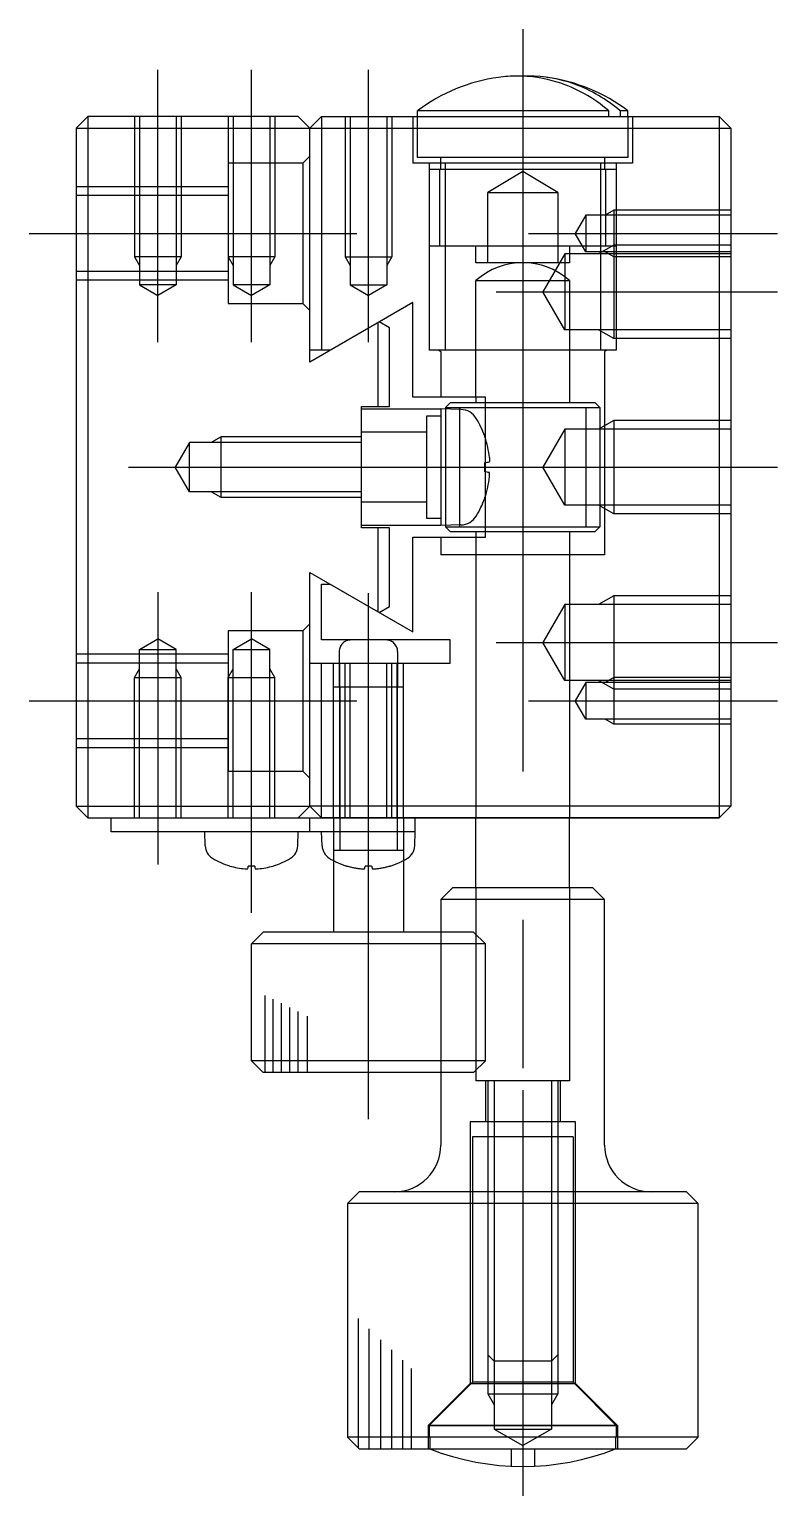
# Model space of a CAD drawing. Header units: millimetres. Extents: x 1 to 257, y -7 to 232.
# Drawn here: x 52.9 to 84.9, y 110 to 172.7 of the extents above; entities that cross this region are included whole.
import ezdxf

# ---------------------------------------------------------------- set-up
doc = ezdxf.new("R2010")
doc.units = ezdxf.units.MM
doc.linetypes.add('CENTER', pattern=[50.8, 31.75, -6.35, 6.35, -6.35])
doc.linetypes.add('DASHED', pattern=[19.05, 12.7, -6.35])
doc.layers.add('CENTER', color=1, linetype='CENTER')

msp = doc.modelspace()

# ---------------------------------------------------------------- linework, layer by layer
at = {"color": 7, "linetype": 'Continuous', "lineweight": -3}
for p, q in [((55.361, 168.969), (54.861, 168.469)), ((64.361, 168.969), (55.361, 168.969)), ((55.361, 168.969), (55.361, 138.969)), ((64.861, 168.469), (64.361, 168.969)), ((64.861, 168.469), (65.361, 168.969)), ((65.361, 168.969), (82.361, 168.969)), ((65.361, 168.969), (65.361, 158.969)), ((77.637, 169.219), (69.461, 169.219)), ((69.461, 168.969), (69.461, 169.219)), ((77.637, 168.969), (77.637, 169.219)), ((78.12, 169.219), (78.12, 168.969)), ((78.461, 169.219), (78.12, 169.219)), ((78.461, 168.969), (78.461, 169.219)), ((82.361, 168.969), (82.861, 168.469)), ((82.361, 168.969), (82.361, 138.969)), ((54.861, 168.469), (54.861, 139.469)), ((54.861, 168.469), (64.861, 168.469)), ((64.861, 158.469), (64.861, 168.469)), ((64.861, 168.469), (82.861, 168.469)), ((82.861, 168.469), (82.861, 139.469)), ((69.261, 161.009), (64.861, 158.469)), ((69.261, 161.009), (65.728, 158.969)), ((69.261, 156.969), (69.261, 161.009)), ((67.761, 160.143), (67.761, 156.569)), ((68.261, 159.932), (67.828, 160.182)), ((68.261, 156.569), (68.261, 159.932)), ((65.728, 158.969), (64.861, 158.969)), ((72.361, 156.969), (69.261, 156.969)), ((71.961, 156.969), (71.961, 156.719)), ((72.361, 150.969), (72.361, 156.969)), ((67.061, 151.369), (67.061, 156.569)), ((67.061, 156.569), (68.261, 156.569)), ((67.061, 156.469), (70.461, 156.469)), ((70.461, 156.469), (70.461, 151.469)), ((71.319, 156.439), (70.461, 156.469)), ((70.861, 156.719), (70.661, 156.519)), ((70.661, 156.519), (70.661, 151.419)), ((70.661, 156.519), (72.361, 156.519)), ((72.361, 156.719), (70.861, 156.719)), ((71.26, 156.519), (71.26, 151.419)), ((72.342, 155.262), (72.342, 155.263)), ((72.534, 154.38), (72.535, 154.363)), ((72.535, 154.363), (72.537, 154.346)), ((72.537, 154.346), (72.538, 154.329)), ((72.538, 154.329), (72.539, 154.312)), ((72.342, 153.772), (72.342, 154.166)), ((72.539, 154.312), (72.54, 154.304)), ((72.54, 154.219), (72.539, 154.215)), ((72.54, 153.719), (72.539, 153.723)), ((72.54, 154.304), (72.54, 154.296)), ((72.54, 154.296), (72.54, 154.288)), ((72.54, 154.288), (72.541, 154.281)), ((72.541, 154.232), (72.54, 154.227)), ((72.54, 154.227), (72.54, 154.223)), ((72.54, 154.223), (72.54, 154.219)), ((72.54, 153.715), (72.54, 153.719)), ((72.54, 153.71), (72.54, 153.715)), ((72.541, 153.705), (72.54, 153.71)), ((72.541, 154.281), (72.541, 154.274)), ((72.541, 154.274), (72.541, 154.267)), ((72.541, 154.267), (72.541, 154.26)), ((72.541, 154.26), (72.541, 154.254)), ((72.541, 154.254), (72.541, 154.248)), ((72.541, 154.248), (72.541, 154.243)), ((72.541, 154.243), (72.541, 154.237)), ((72.541, 154.237), (72.541, 154.232)), ((72.541, 153.7), (72.541, 153.705)), ((72.541, 153.695), (72.541, 153.7)), ((72.534, 153.558), (72.535, 153.575)), ((72.535, 153.575), (72.537, 153.592)), ((72.537, 153.592), (72.538, 153.609)), ((72.538, 153.609), (72.539, 153.626)), ((72.539, 153.626), (72.54, 153.634)), ((72.54, 153.649), (72.541, 153.657)), ((72.54, 153.642), (72.54, 153.649)), ((72.54, 153.634), (72.54, 153.642)), ((72.541, 153.689), (72.541, 153.695)), ((72.541, 153.684), (72.541, 153.689)), ((72.541, 153.677), (72.541, 153.684)), ((72.541, 153.671), (72.541, 153.677)), ((72.541, 153.664), (72.541, 153.671)), ((72.541, 153.657), (72.541, 153.664)), ((72.342, 152.675), (72.342, 152.675)), ((70.461, 151.469), (67.061, 151.469)), ((68.261, 151.369), (67.061, 151.369)), ((67.761, 151.369), (67.761, 147.794)), ((68.261, 148.006), (68.261, 151.369)), ((71.319, 151.499), (70.461, 151.469)), ((70.661, 151.419), (70.861, 151.219)), ((70.661, 151.419), (72.361, 151.419)), ((70.861, 151.219), (72.361, 151.219)), ((71.961, 151.219), (71.961, 150.969)), ((69.261, 146.928), (69.261, 150.969)), ((69.261, 150.969), (72.361, 150.969)), ((64.861, 139.469), (64.861, 149.469)), ((64.861, 149.469), (69.261, 146.928)), ((65.361, 146.578), (65.361, 148.969)), ((65.361, 148.969), (65.728, 148.969)), ((65.728, 148.969), (69.261, 146.928)), ((67.828, 147.756), (68.261, 148.006)), ((70.861, 146.578), (65.361, 146.578)), ((70.861, 145.578), (70.861, 146.578)), ((64.861, 145.578), (70.861, 145.578)), ((65.361, 138.969), (65.361, 145.578)), ((54.861, 139.469), (55.361, 138.969)), ((54.861, 139.469), (64.861, 139.469)), ((64.361, 138.969), (64.861, 139.469)), ((65.361, 138.969), (64.861, 139.469)), ((82.861, 139.469), (64.861, 139.469)), ((82.861, 139.469), (82.361, 138.969)), ((55.361, 138.969), (82.361, 138.969)), ((56.361, 138.369), (56.361, 138.969)), ((64.861, 138.369), (64.861, 138.969)), ((82.361, 138.969), (65.361, 138.969)), ((66.132, 138.969), (66.132, 137.578)), ((68.591, 138.969), (68.591, 137.578)), ((69.361, 138.369), (69.361, 138.969)), ((71.961, 135.969), (71.961, 138.969)), ((75.961, 135.969), (75.961, 138.969)), ((69.361, 138.369), (56.361, 138.369)), ((60.383, 137.765), (60.361, 138.369)), ((64.34, 137.765), (64.361, 138.369)), ((65.383, 137.765), (65.361, 138.369)), ((69.34, 137.765), (69.361, 138.369)), ((65.861, 137.578), (68.861, 137.578)), ((65.861, 137.578), (65.861, 134.078)), ((68.861, 137.578), (68.861, 134.078)), ((61.444, 136.906), (61.443, 136.906)), ((62.5, 136.906), (62.223, 136.906)), ((63.279, 136.906), (63.28, 136.906)), ((70.961, 135.969), (70.461, 135.469)), ((76.961, 135.969), (70.961, 135.969)), ((77.461, 135.469), (76.961, 135.969)), ((70.461, 135.469), (70.461, 134.078)), ((77.461, 135.469), (70.461, 135.469)), ((77.461, 124.969), (77.461, 135.469)), ((62.861, 134.078), (62.361, 133.578)), ((71.861, 134.078), (62.861, 134.078)), ((71.861, 134.078), (72.361, 133.578)), ((72.361, 133.578), (62.361, 133.578)), ((62.361, 128.578), (62.361, 133.578)), ((72.361, 128.578), (72.361, 133.578)), ((72.361, 128.578), (62.361, 128.578)), ((62.861, 128.078), (62.361, 128.578)), ((71.861, 128.078), (62.861, 128.078)), ((70.461, 128.078), (70.461, 124.969)), ((71.861, 128.078), (72.361, 128.578)), ((66.961, 122.969), (66.461, 122.469)), ((80.961, 122.969), (66.961, 122.969)), ((81.461, 122.469), (80.961, 122.969)), ((66.461, 122.469), (66.461, 112.469)), ((81.461, 122.469), (66.461, 122.469)), ((81.461, 112.469), (81.461, 122.469)), ((66.461, 112.469), (66.961, 111.969)), ((81.461, 112.469), (66.461, 112.469)), ((80.961, 111.969), (81.461, 112.469)), ((66.961, 111.969), (80.961, 111.969)), ((73.461, 111.969), (73.461, 111.23)), ((74.461, 111.969), (74.461, 111.23))]:
    msp.add_line(p, q, dxfattribs=at)
at = {"color": 3, "linetype": 'DASHED', "lineweight": -3}
for p, q in [((57.361, 168.969), (57.361, 162.969)), ((57.578, 168.969), (57.578, 161.769)), ((59.145, 168.969), (59.145, 161.769)), ((59.361, 168.969), (59.361, 162.969)), ((61.361, 168.969), (61.361, 162.969)), ((61.578, 168.969), (61.578, 161.769)), ((63.145, 168.969), (63.145, 161.769)), ((63.361, 168.969), (63.361, 162.969)), ((66.361, 168.969), (66.361, 162.969)), ((66.578, 168.969), (66.578, 161.769)), ((68.145, 168.969), (68.145, 161.769)), ((68.361, 168.969), (68.361, 162.969)), ((69.261, 168.969), (69.261, 166.969)), ((69.461, 167.219), (69.461, 168.969)), ((78.461, 168.969), (78.461, 167.219)), ((78.661, 168.969), (78.661, 166.969)), ((64.561, 166.969), (61.361, 166.969)), ((61.361, 166.969), (61.361, 160.969)), ((64.861, 167.269), (64.561, 166.969)), ((64.561, 166.969), (64.561, 160.969)), ((78.661, 166.969), (69.261, 166.969)), ((78.461, 167.219), (69.461, 167.219)), ((69.961, 166.969), (69.961, 158.969)), ((70.461, 166.719), (70.461, 167.219)), ((70.638, 166.969), (70.638, 158.969)), ((77.285, 166.969), (77.285, 158.969)), ((77.461, 167.219), (77.461, 166.719)), ((77.961, 166.969), (77.961, 158.969)), ((69.961, 166.719), (77.961, 166.719)), ((70.416, 163.419), (70.416, 166.719)), ((73.961, 166.62), (72.461, 165.719)), ((75.461, 165.719), (73.961, 166.62)), ((77.507, 163.419), (77.507, 166.719)), ((61.361, 165.969), (54.861, 165.969)), ((72.461, 162.719), (72.461, 165.719)), ((72.461, 165.719), (75.461, 165.719)), ((75.461, 165.719), (75.461, 162.719)), ((61.361, 165.59), (54.861, 165.59)), ((76.661, 164.752), (76.209, 163.969)), ((82.861, 164.752), (76.661, 164.752)), ((76.661, 164.752), (76.661, 163.185)), ((77.861, 164.969), (77.486, 164.752)), ((82.861, 164.969), (77.861, 164.969)), ((77.861, 164.969), (77.861, 162.969)), ((76.661, 163.185), (76.209, 163.969)), ((77.961, 163.419), (69.961, 163.419)), ((71.961, 162.719), (71.961, 163.419)), ((75.961, 163.419), (75.961, 162.719)), ((82.861, 163.185), (76.661, 163.185)), ((77.861, 163.469), (77.205, 163.09)), ((77.861, 162.969), (77.486, 163.185)), ((82.861, 163.469), (77.861, 163.469)), ((77.861, 163.469), (77.861, 159.469)), ((57.361, 162.969), (57.578, 162.594)), ((59.361, 162.969), (57.361, 162.969)), ((59.361, 162.969), (59.145, 162.594)), ((61.361, 162.969), (61.578, 162.594)), ((63.361, 162.969), (61.361, 162.969)), ((63.361, 162.969), (63.145, 162.594)), ((66.361, 162.969), (66.578, 162.594)), ((66.361, 162.969), (68.361, 162.969)), ((68.361, 162.969), (68.145, 162.594)), ((73.961, 162.719), (71.961, 162.719)), ((75.961, 162.719), (73.961, 162.719)), ((75.761, 163.09), (74.826, 161.469)), ((82.861, 163.09), (75.761, 163.09)), ((75.761, 163.09), (75.761, 159.848)), ((82.861, 162.969), (77.861, 162.969)), ((61.361, 162.348), (54.861, 162.348)), ((61.361, 161.969), (54.861, 161.969)), ((71.961, 156.969), (71.961, 161.955)), ((71.961, 161.955), (75.961, 161.955)), ((75.961, 161.955), (75.961, 156.719)), ((59.145, 161.769), (57.578, 161.769)), ((57.578, 161.769), (58.361, 161.316)), ((59.145, 161.769), (58.361, 161.316)), ((63.145, 161.769), (61.578, 161.769)), ((61.578, 161.769), (62.361, 161.316)), ((63.145, 161.769), (62.361, 161.316)), ((66.578, 161.769), (68.145, 161.769)), ((66.578, 161.769), (67.361, 161.316)), ((68.145, 161.769), (67.361, 161.316)), ((75.761, 159.848), (74.826, 161.469)), ((61.361, 160.969), (64.561, 160.969)), ((64.561, 160.969), (64.861, 160.669)), ((82.861, 159.848), (75.761, 159.848)), ((77.861, 159.469), (77.205, 159.848)), ((82.861, 159.469), (77.861, 159.469)), ((77.961, 158.969), (69.961, 158.969)), ((70.367, 158.969), (70.461, 158.912)), ((70.461, 158.912), (70.461, 156.969)), ((77.555, 158.969), (77.461, 158.912)), ((77.461, 158.912), (77.461, 150.219)), ((77.061, 156.719), (72.361, 156.719)), ((72.361, 156.519), (77.261, 156.519)), ((76.663, 156.519), (76.663, 151.419)), ((77.061, 156.719), (77.261, 156.519)), ((77.261, 156.519), (77.261, 151.419)), ((69.861, 151.769), (69.861, 156.169)), ((69.861, 156.169), (70.461, 156.169)), ((75.761, 155.59), (74.826, 153.969)), ((82.861, 155.59), (75.761, 155.59)), ((75.761, 155.59), (75.761, 152.348)), ((77.861, 155.969), (77.205, 155.59)), ((82.861, 155.969), (77.861, 155.969)), ((77.861, 155.969), (77.861, 151.969)), ((59.711, 155.025), (59.102, 153.969)), ((67.061, 155.025), (59.711, 155.025)), ((59.711, 152.912), (59.711, 155.025)), ((61.061, 155.269), (60.64, 155.025)), ((67.061, 155.269), (61.061, 155.269)), ((61.061, 152.669), (61.061, 155.269)), ((69.861, 155.469), (67.061, 155.469)), ((59.711, 152.912), (59.102, 153.969)), ((75.761, 152.348), (74.826, 153.969)), ((67.061, 152.912), (59.711, 152.912)), ((61.061, 152.669), (60.64, 152.912)), ((67.061, 152.669), (61.061, 152.669)), ((69.861, 152.469), (67.061, 152.469)), ((82.861, 152.348), (75.761, 152.348)), ((77.861, 151.969), (77.205, 152.348)), ((82.861, 151.969), (77.861, 151.969)), ((70.461, 151.769), (69.861, 151.769)), ((72.361, 151.419), (77.261, 151.419)), ((72.361, 151.219), (77.061, 151.219)), ((75.961, 151.219), (75.961, 138.969)), ((77.261, 151.419), (77.061, 151.219)), ((70.461, 150.969), (70.461, 150.219)), ((71.961, 150.969), (71.961, 138.969)), ((77.461, 150.219), (70.461, 150.219)), ((71.961, 150.219), (71.961, 138.969)), ((75.961, 150.219), (75.961, 138.969)), ((75.761, 148.09), (74.826, 146.469)), ((82.861, 148.09), (75.761, 148.09)), ((75.761, 148.09), (75.761, 144.848)), ((77.861, 148.469), (77.205, 148.09)), ((82.861, 148.469), (77.861, 148.469)), ((77.861, 148.469), (77.861, 144.469)), ((64.561, 146.969), (61.361, 146.969)), ((61.361, 146.969), (61.361, 140.969)), ((64.861, 147.269), (64.561, 146.969)), ((64.561, 146.969), (64.561, 140.969)), ((57.578, 146.169), (58.361, 146.621)), ((57.578, 138.969), (57.578, 146.169)), ((57.578, 146.169), (59.145, 146.169)), ((59.145, 146.169), (58.361, 146.621)), ((59.145, 138.969), (59.145, 146.169)), ((61.578, 146.169), (62.361, 146.621)), ((61.578, 138.969), (61.578, 146.169)), ((61.578, 146.169), (63.145, 146.169)), ((63.145, 146.169), (62.361, 146.621)), ((63.145, 138.969), (63.145, 146.169)), ((75.761, 144.848), (74.826, 146.469)), ((61.361, 145.969), (54.861, 145.969)), ((61.361, 145.59), (54.861, 145.59)), ((65.861, 138.969), (65.861, 145.578)), ((66.111, 146.078), (66.111, 144.578)), ((66.132, 138.969), (66.132, 145.578)), ((66.361, 138.969), (66.361, 145.578)), ((66.578, 138.969), (66.578, 145.578)), ((68.145, 138.969), (68.145, 145.578)), ((68.361, 138.969), (68.361, 145.578)), ((68.591, 138.969), (68.591, 145.578)), ((68.611, 146.078), (68.611, 144.578)), ((68.861, 138.969), (68.861, 145.578)), ((57.361, 144.969), (57.578, 145.344)), ((57.361, 138.969), (57.361, 144.969)), ((57.361, 144.969), (59.361, 144.969)), ((59.361, 144.969), (59.145, 145.344)), ((59.361, 138.969), (59.361, 144.969)), ((61.361, 144.969), (61.578, 145.344)), ((61.361, 138.969), (61.361, 144.969)), ((61.361, 144.969), (63.361, 144.969)), ((63.361, 144.969), (63.145, 145.344)), ((63.361, 138.969), (63.361, 144.969)), ((77.861, 144.969), (77.486, 144.752)), ((82.861, 144.969), (77.861, 144.969)), ((77.861, 144.969), (77.861, 142.969)), ((65.861, 144.578), (68.861, 144.578)), ((66.132, 144.578), (66.132, 138.969)), ((68.591, 144.578), (68.591, 138.969)), ((82.861, 144.848), (75.761, 144.848)), ((76.661, 144.752), (76.209, 143.969)), ((82.861, 144.752), (76.661, 144.752)), ((76.661, 144.752), (76.661, 143.185)), ((77.861, 144.469), (77.205, 144.848)), ((82.861, 144.469), (77.861, 144.469)), ((76.661, 143.185), (76.209, 143.969)), ((82.861, 143.185), (76.661, 143.185)), ((77.861, 142.969), (77.486, 143.185)), ((82.861, 142.969), (77.861, 142.969)), ((61.361, 142.348), (54.861, 142.348)), ((61.361, 141.969), (54.861, 141.969)), ((61.361, 140.969), (64.561, 140.969)), ((64.561, 140.969), (64.861, 140.669)), ((68.861, 138.369), (65.861, 138.369)), ((66.444, 136.906), (66.443, 136.906)), ((67.5, 136.906), (67.223, 136.906)), ((68.279, 136.906), (68.28, 136.906)), ((71.961, 135.969), (71.961, 127.719)), ((75.961, 135.969), (75.961, 127.719)), ((70.461, 134.078), (70.461, 128.078)), ((75.961, 127.719), (71.961, 127.719)), ((75.961, 127.719), (71.961, 127.719)), ((72.361, 127.719), (72.361, 125.969)), ((72.461, 127.719), (72.461, 115.989)), ((72.732, 127.719), (72.732, 115.719)), ((75.191, 127.719), (75.191, 115.719)), ((75.461, 127.719), (75.461, 115.989)), ((75.561, 127.719), (75.561, 125.969)), ((76.211, 125.969), (71.711, 125.969)), ((71.711, 125.969), (71.711, 114.769)), ((76.211, 114.769), (76.211, 125.969)), ((71.811, 125.319), (71.811, 114.819)), ((76.111, 125.319), (71.811, 125.319)), ((72.461, 125.319), (72.461, 114.319)), ((72.732, 125.319), (72.732, 112.819)), ((75.191, 125.319), (75.191, 112.819)), ((75.461, 125.319), (75.461, 114.319)), ((76.111, 125.319), (76.111, 114.819)), ((72.732, 115.719), (72.461, 115.989)), ((75.191, 115.719), (72.732, 115.719)), ((75.461, 115.989), (75.191, 115.719)), ((71.811, 114.819), (69.961, 112.969)), ((76.111, 114.819), (71.811, 114.819)), ((76.111, 114.819), (77.961, 112.969)), ((69.911, 112.969), (71.711, 114.769)), ((71.711, 114.769), (76.211, 114.769)), ((72.461, 114.319), (72.732, 113.85)), ((72.461, 114.319), (75.461, 114.319)), ((75.461, 114.319), (75.191, 113.85)), ((76.211, 114.769), (78.011, 112.969)), ((78.011, 112.969), (69.911, 112.969)), ((69.911, 112.969), (69.911, 111.969)), ((69.961, 112.969), (69.961, 112.469)), ((69.961, 112.969), (77.961, 112.969)), ((77.961, 112.969), (77.961, 112.469)), ((78.011, 112.969), (78.011, 111.969)), ((69.993, 112.469), (69.993, 111.969)), ((72.732, 112.819), (75.191, 112.819)), ((72.732, 112.819), (73.961, 112.109)), ((75.191, 112.819), (73.961, 112.109)), ((77.93, 112.469), (77.93, 111.969))]:
    msp.add_line(p, q, dxfattribs=at)
at = {"color": 3, "linetype": 'Continuous', "lineweight": -2}
for p, q in [((65.861, 138.969), (65.861, 137.578)), ((68.861, 138.969), (68.861, 137.578)), ((62.935, 131.37), (62.935, 128.082)), ((63.27, 131.206), (63.27, 128.082)), ((63.628, 131.032), (63.628, 128.082)), ((63.986, 130.858), (63.986, 128.082)), ((64.344, 130.684), (64.344, 128.082)), ((64.747, 130.488), (64.747, 128.082)), ((66.917, 117.553), (66.917, 112.014)), ((67.384, 117.113), (67.384, 111.969)), ((67.885, 116.641), (67.885, 111.969)), ((68.353, 116.201), (68.353, 111.969)), ((68.82, 115.761), (68.82, 111.969)), ((69.187, 115.415), (69.187, 111.969))]:
    msp.add_line(p, q, dxfattribs=at)
at = {"color": 7, "linetype": 'Continuous', "lineweight": -3}
for centre, radius, start, end in [((73.961, 163.219), 7.5, 97.94258, 126.8699), ((73.721, 164.949), 5.753, 90.00364, 97.9478), ((73.716, 164.904), 5.799, 72.76823, 89.95963), ((74.203, 164.96), 5.742, 90.0001, 92.40769), ((74.199, 164.898), 5.804, 70.04001, 89.96133), ((73.961, 163.219), 7.5, 53.1301, 82.05742), ((73.577, 164.5), 6.225, 49.28928, 72.64707), ((73.985, 164.376), 6.368, 49.51135, 69.83828), ((71.291, 155.64), 0.8, 31.46968, 88), ((68.561, 153.969), 4, 19.29888, 31.46968), ((72.256, 155.263), 0.086, 360, 19.29888), ((68.548, 153.974), 4.006, 5.80761, 18.7521), ((72.055, 156.318), 2.172, 277.57379, 282.72454), ((72.022, 151.456), 2.338, 77.37239, 82.1573), ((72.532, 154.204), 0.00452, 309.18782, 324.22587), ((72.533, 154.202), 0.00246, 286.7561, 309.20744), ((72.533, 153.735), 0.00246, 50.79256, 73.2439), ((72.532, 153.734), 0.00452, 35.77413, 50.81218), ((72.528, 154.206), 0.00887, 323.95871, 333.58825), ((72.528, 153.731), 0.00887, 26.41175, 36.04129), ((72.521, 154.21), 0.0164, 333.41462, 339.85175), ((72.521, 153.728), 0.0164, 20.14825, 26.58538), ((72.495, 154.218), 0.0439, 344.24922, 347.63244), ((72.511, 154.214), 0.0279, 339.76373, 344.29546), ((72.511, 153.724), 0.0279, 15.70454, 20.23627), ((72.495, 153.719), 0.0439, 12.36756, 15.75078), ((72.468, 154.224), 0.0714, 348.89442, 350.16154), ((72.48, 154.222), 0.0594, 347.53818, 348.8947), ((72.48, 153.716), 0.0594, 11.1053, 12.46182), ((72.468, 153.714), 0.0714, 9.83846, 11.10558), ((72.447, 154.227), 0.0925, 350.20273, 352.29882), ((72.447, 153.71), 0.0925, 7.70118, 9.79727), ((68.541, 153.964), 4.014, 341.26254, 354.18609), ((68.561, 153.969), 4, 328.53032, 340.70112), ((72.259, 152.675), 0.0826, 340.3003, 0.20047), ((71.291, 152.298), 0.8, 272, 328.53032), ((61.022, 137.787), 0.64, 182, 238.45538), ((63.701, 137.787), 0.64, 301.54462, 358), ((66.022, 137.787), 0.64, 182, 238.45538), ((68.701, 137.787), 0.64, 301.54462, 358), ((62.361, 139.969), 3.2, 238.45538, 252.98882), ((61.443, 136.966), 0.06, 252.98882, 270), ((62.357, 139.978), 3.204, 253.44424, 264.89589), ((62.192, 138.117), 1.336, 264.87667, 266.92949), ((62.173, 137.783), 1.002, 266.99389, 267.63853), ((62.168, 137.674), 0.892, 267.63599, 268.3187), ((62.164, 137.525), 0.744, 268.31501, 269.07425), ((62.161, 137.353), 0.572, 269.06839, 269.96386), ((62.161, 137.199), 0.417, 269.9656, 271.06886), ((62.163, 137.096), 0.314, 271.05886, 272.40016), ((62.167, 136.994), 0.212, 272.38182, 274.14423), ((62.174, 136.907), 0.125, 274.10502, 276.66118), ((62.181, 136.845), 0.0626, 276.59488, 280.69152), ((62.188, 136.811), 0.028, 280.52504, 287.40437), ((62.193, 136.793), 0.00929, 286.83199, 300.98109), ((62.197, 136.787), 0.00222, 299.56799, 335.9004), ((61.123, 137.065), 1.111, 345.46995, 351.79357), ((63.614, 137.068), 1.125, 188.26564, 194.50962), ((62.526, 136.787), 0.00222, 204.0996, 240.43201), ((62.53, 136.793), 0.00929, 239.01891, 253.16801), ((62.535, 136.811), 0.028, 252.59563, 259.47496), ((62.542, 136.845), 0.0626, 259.30848, 263.40512), ((62.549, 136.907), 0.125, 263.33882, 265.89498), ((62.556, 136.994), 0.212, 265.85577, 267.61818), ((62.56, 137.096), 0.314, 267.59984, 268.94114), ((62.562, 137.199), 0.417, 268.93114, 270.0344), ((62.562, 137.353), 0.572, 270.03614, 270.93161), ((62.559, 137.525), 0.744, 270.92575, 271.68499), ((62.555, 137.674), 0.892, 271.6813, 272.36401), ((62.55, 137.783), 1.002, 272.36147, 273.00611), ((62.531, 138.117), 1.336, 273.07051, 275.12333), ((62.366, 139.978), 3.204, 275.10361, 286.55625), ((63.28, 136.966), 0.06, 270, 287.01118), ((62.361, 139.969), 3.2, 287.01118, 301.54462), ((67.361, 139.969), 3.2, 238.45538, 242.04681), ((67.361, 139.969), 3.2, 297.95319, 301.54462), ((68.461, 124.969), 2, 270, 0), ((79.461, 124.969), 2, 180, 270), ((73.961, 122.094), 10.875, 248.59665, 291.40335)]:
    msp.add_arc(centre, radius, start, end, dxfattribs=at)
at = {"color": 3, "linetype": 'DASHED', "lineweight": -3}
for centre, radius, start, end in [((73.961, 159.719), 3, 48.18969, 131.81031), ((66.611, 146.078), 0.5, 90, 180), ((68.111, 146.078), 0.5, 360, 90), ((67.361, 139.969), 3.2, 242.04681, 252.98882), ((66.443, 136.966), 0.06, 252.98882, 270), ((67.357, 139.978), 3.204, 253.44375, 264.89639), ((67.192, 138.117), 1.336, 264.87667, 266.92949), ((67.173, 137.783), 1.002, 266.99389, 267.63853), ((67.168, 137.674), 0.892, 267.63599, 268.3187), ((67.164, 137.525), 0.744, 268.31501, 269.07425), ((67.161, 137.353), 0.572, 269.06839, 269.96386), ((67.161, 137.199), 0.417, 269.9656, 271.06886), ((67.163, 137.096), 0.314, 271.05886, 272.40016), ((67.167, 136.994), 0.212, 272.38182, 274.14423), ((67.174, 136.907), 0.125, 274.10502, 276.66118), ((67.181, 136.845), 0.0626, 276.59488, 280.69152), ((67.188, 136.811), 0.028, 280.52504, 287.40437), ((67.193, 136.793), 0.00929, 286.83199, 300.98109), ((67.197, 136.787), 0.00222, 299.56799, 335.9004), ((66.123, 137.065), 1.111, 345.46995, 351.79357), ((68.6, 137.065), 1.111, 188.20643, 194.53005), ((67.526, 136.787), 0.00222, 204.0996, 240.43201), ((67.53, 136.793), 0.00929, 239.01891, 253.16801), ((67.535, 136.811), 0.028, 252.59563, 259.47496), ((67.542, 136.845), 0.0626, 259.30848, 263.40512), ((67.549, 136.907), 0.125, 263.33882, 265.89498), ((67.556, 136.994), 0.212, 265.85577, 267.61818), ((67.56, 137.096), 0.314, 267.59984, 268.94114), ((67.562, 137.199), 0.417, 268.93114, 270.0344), ((67.562, 137.353), 0.572, 270.03614, 270.93161), ((67.559, 137.525), 0.744, 270.92575, 271.68499), ((67.555, 137.674), 0.892, 271.6813, 272.36401), ((67.55, 137.783), 1.002, 272.36147, 273.00611), ((67.531, 138.117), 1.336, 273.07051, 275.12333), ((67.366, 139.978), 3.204, 275.10361, 286.55625), ((68.28, 136.966), 0.06, 270, 287.01118), ((67.361, 139.969), 3.2, 287.01118, 297.95319)]:
    msp.add_arc(centre, radius, start, end, dxfattribs=at)
at = {"layer": 'CENTER', "color": 1, "linetype": 'CENTER', "lineweight": -3}
for p, q in [((73.961, 172.702), (73.961, 109.969)), ((58.361, 159.316), (58.361, 170.969)), ((62.361, 159.316), (62.361, 170.969)), ((67.361, 159.316), (67.361, 170.969)), ((52.861, 163.969), (66.861, 163.969)), ((74.209, 163.969), (84.861, 163.969)), ((72.826, 161.469), (84.861, 161.469)), ((57.102, 153.969), (84.861, 153.969)), ((58.361, 148.621), (58.361, 136.969)), ((62.361, 134.906), (62.361, 148.621)), ((67.361, 126.078), (67.361, 148.578)), ((67.361, 136.969), (67.361, 147.578)), ((72.826, 146.469), (84.861, 146.469)), ((52.861, 143.969), (66.861, 143.969)), ((74.209, 143.969), (84.861, 143.969)), ((73.961, 127.319), (73.961, 110.109))]:
    msp.add_line(p, q, dxfattribs=at)

doc.saveas('drawing.dxf')
